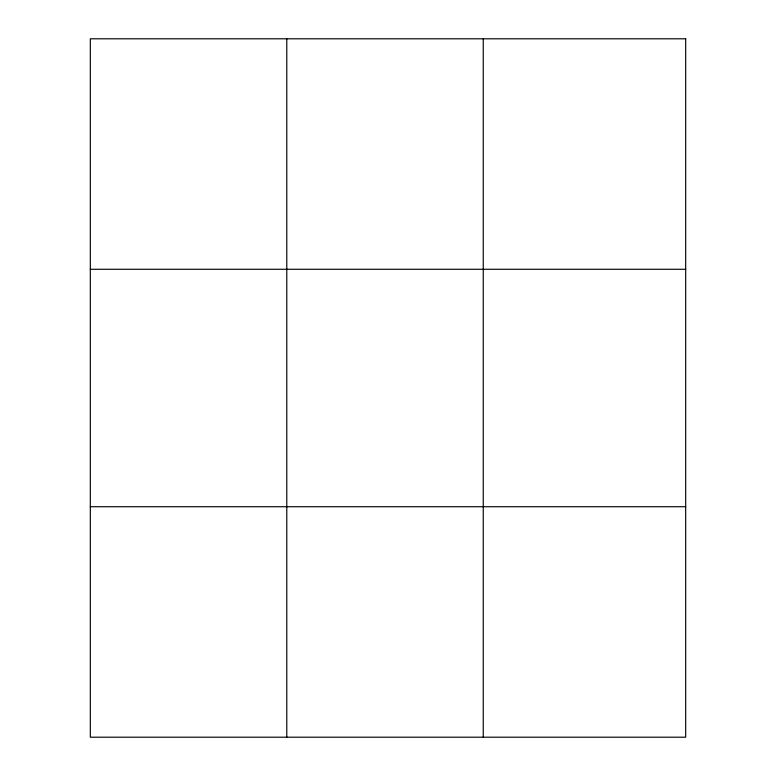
<?xml version="1.0" encoding="UTF-8"?>
<svg xmlns="http://www.w3.org/2000/svg" width="776" height="776" viewBox="0 0 776 776"><rect width="100%" height="100%" fill="white"/><g stroke="black" fill="none" stroke-linecap="round" stroke-linejoin="round"><path stroke-width="1.16" d="M286.79 737.2L286.79 38.8M483.254 737.2L483.254 38.8M90.317 269.272L685.683 269.272M90.317 506.728L685.683 506.728M685.683 38.8L685.683 737.2L90.317 737.2L90.317 38.8L685.683 38.8"/></g></svg>
